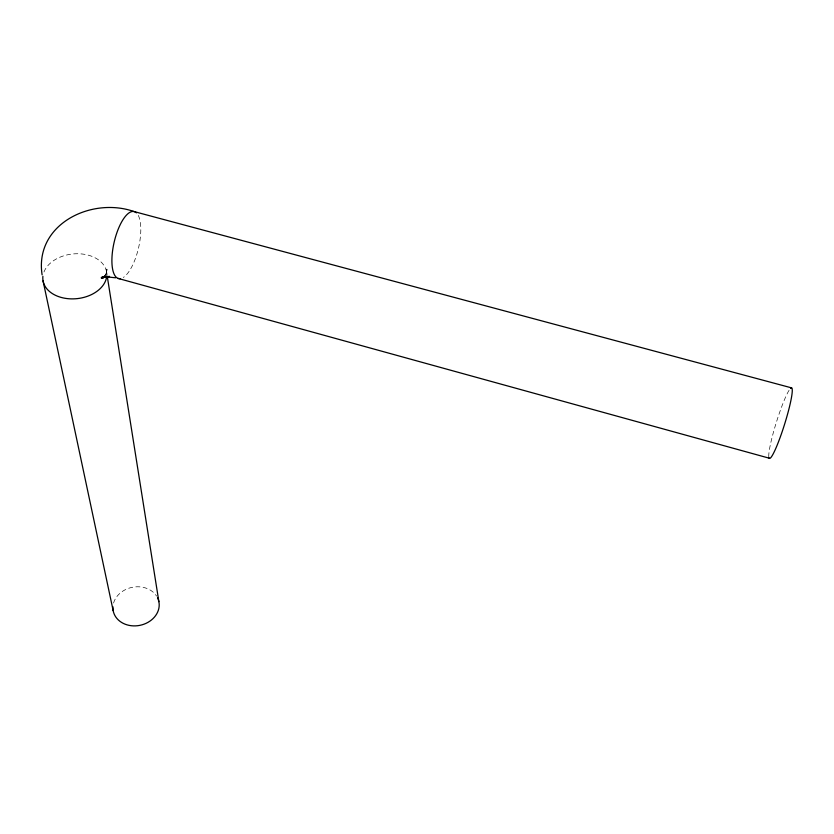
<?xml version="1.0" encoding="UTF-8"?>
<svg xmlns="http://www.w3.org/2000/svg" width="834" height="834" viewBox="0 0 834 834"><rect width="100%" height="100%" fill="white"/><g stroke="black" fill="none" stroke-linecap="round" stroke-linejoin="round"><path stroke-width="0.63" stroke-dasharray="4.17 3.13" d="M105.22 275.272L106.7 272.155L106.074 273.959L107.002 269.257L106.543 273.458L106.21 268.757L107.054 275.064M104.229 276.388L106.96 273.031L104.031 276.627M43.973 271.978A32.099 22.435 -6.2 0 1 79.949 253.817A32.099 22.435 -6.2 0 1 106.762 275.71M138.298 215.422A34.382 12.52 -77 0 1 138.34 248.772A34.382 12.52 -77 0 1 123.307 277.461M113.58 603.003A23.289 19.39 -11.4 0 1 133.315 587.126A23.289 19.39 -11.4 0 1 156.583 596.091M768.792 456.771A36.925 4.212 -72.6 0 1 775.776 424.204A36.925 4.212 -72.6 0 1 789.162 390.156"/><path stroke-width="1.25" d="M104.229 276.388L102.759 278.191L104.031 276.627M103.614 276.742L101.654 278.202L103.552 277.024M104.563 276.523L101.154 277.837L109.567 276.461L102.019 276.93L106.554 276.638M105.376 276.721L115.592 277.795M791.633 387.883L134.086 211.565C91.563 196.522 34.194 224.242 42.117 274.876M117.938 278.368L769.24 458.189M43.055 280.87L113.174 610.707M107.263 276.346L158.867 601.627M106.45 277.92A32.099 22.435 -6.2 0 1 71.182 298.874A32.099 22.435 -6.2 0 1 42.899 276.325M120.513 278.608A34.382 12.52 -77 0 1 114.352 241.349A34.382 12.52 -77 0 1 136.432 212.858M157.574 597.853A23.289 19.39 -11.4 0 1 139.831 625.364A23.289 19.39 -11.4 0 1 112.934 606.777M790.59 388.31A36.925 4.212 -72.6 0 1 784.742 423.755A36.925 4.212 -72.6 0 1 768.948 457.657"/></g></svg>
